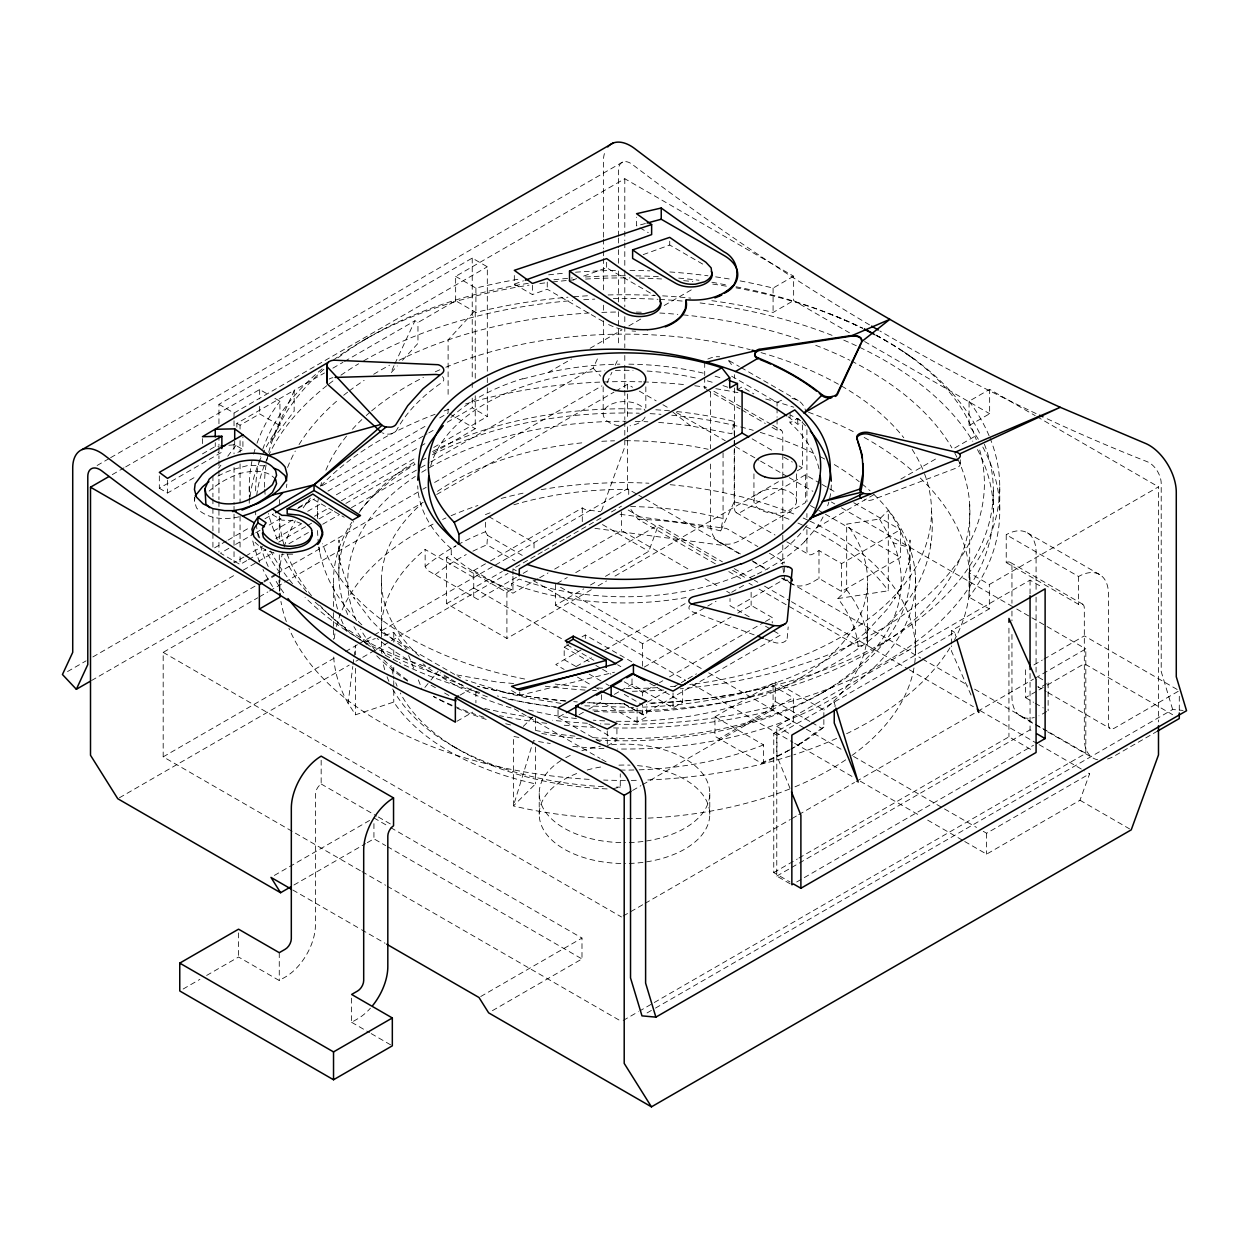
<?xml version="1.0" encoding="UTF-8"?>
<svg xmlns="http://www.w3.org/2000/svg" width="1249" height="1249" viewBox="0 0 1249 1249"><rect width="100%" height="100%" fill="white"/><g stroke="black" fill="none" stroke-linecap="round" stroke-linejoin="round"><path stroke-width="0.75" stroke-dasharray="5 3.75" d="M761.406 763.108L763.545 761.921L763.545 744.857L714.959 716.801L714.959 736.301L762.062 763.498A234.078 135.142 0 0 0 789.243 750.149M759.049 589.06L858.204 646.311L867.524 644.375L867.54 582.721M858.204 646.326A234.078 135.142 0 0 0 837.907 598.583L888.289 590.793L888.289 510.373A285.693 164.946 0 0 1 592.978 737.644M960.278 463.598L960.278 459.741M338.869 577.241L339.01 540.036L339.01 552.37L340.602 564.673L340.306 562.877L348.252 587.124L347.441 585.578L354.56 598.927L353.764 597.412L370.906 620.097L381.632 630.823L380.477 629.793L406.05 649.808M749.822 696.505L750.743 696.286C835.753 675.053 942.277 613.368 931.52 511.387M485.455 522.254L485.455 531.731L487.594 535.399L486.938 544.767L514.978 560.957M787.167 638.426L788.181 626.92M619.348 818.641A291.033 168.022 0 0 1 513.401 805.948L535.478 783.872A247.318 142.776 0 0 1 393.763 702.047L355.512 714.803L348.081 703.203L352.796 666.451M353.03 664.515L353.779 658.707M354.029 656.771L355.512 645.155L355.512 654.835M238.949 516.836C224.617 520.193 207.131 519.225 196.483 507.875L194.454 501.146L194.938 497.711M286.396 487.547L286.864 484.128M930.364 545.423L930.739 543.174M676.786 411.546A285.693 164.946 0 0 1 734.209 421.413L731.867 433.762L690.681 425.878A276.747 159.778 0 0 0 658.66 422.459M723.062 452.747L723.062 518.554L720.704 530.919L734.209 501.833L734.209 448.219M601.534 510.763L624.797 446.799L624.797 437.088M605.468 576.351L648.809 551.324L658.426 524.877L722.422 561.831M964.728 841.514L986.616 854.144L1079.979 800.25L1089.596 773.818L1086.224 771.866M430.874 461.802L593.119 368.127L598.646 356.199M607.014 382.912L611.916 372.327M615.195 365.254L618.474 358.198M294.342 390.391L270.221 442.63L294.155 411.186L294.155 390.297L324.49 372.983M394.044 365.567L390.828 372.983L397.291 365.941M394.84 363.849L414.949 320.759L417.962 322.507L455.651 300.744L475.916 312.453A375.246 216.639 0 0 1 567.92 297.215M823.856 717.613L823.856 710.041L775.254 681.985L775.254 701.485L771.039 708.792L719.174 738.737M218.622 468.219L220.901 465.221M227.74 456.228L236.857 444.254M424.894 687.403L429.703 681.517M430.921 680.049L438.134 671.228M804.528 541.66L816.627 527.702A206.803 119.404 0 0 0 823.06 516.914M402.459 360.305L417.962 343.397L417.962 322.507M523.3 726.403L532.777 716.942M616.054 721.251A243.055 140.325 0 0 0 846.681 524.112L879.561 519.022L888.289 510.373M837.923 598.583L846.681 589.918L846.681 524.112M823.856 719.518L823.856 727.105L813.926 733.553A234.078 135.142 0 0 1 790.82 749.244M821.514 693.226L833.177 686.357M798.486 744.56L806.167 740.048M97.11 465.487L108.928 458.664M110.63 457.68L622.705 162.027M218.95 423.77L218.95 404.317L472.231 258.09L487.313 266.802L487.313 375.684M112.285 474.62L124.01 467.844M125.681 466.876L259.667 389.532L268.113 394.403M455.651 300.744L455.651 276.372L624.797 178.716L793.646 276.201L793.646 300.572L849.414 332.765M218.95 404.317L234.031 413.029L487.313 266.802M363.693 340.259L370.016 336.606M236.857 427.158L236.857 423.364L294.155 390.297M332.858 368.158L342.913 362.351M344.583 361.383L414.949 320.759M236.857 423.364L240.058 425.206L259.667 413.903L279.932 425.597A375.246 216.639 0 0 0 262.993 453.309M202.432 453.902L215.265 446.486L219.153 446.143M159.326 475.916L159.326 488.265L221.869 452.154L217.982 452.497M159.326 488.265L167.522 493.012L195.999 476.572M237.888 452.388L242.915 449.484L242.915 436.697M214.609 547.843L226.366 541.051M228.052 540.083L249.878 527.468M265.007 518.741L273.406 513.901M322.117 485.767L427.954 424.676M439.71 417.884L448.11 413.029L448.11 405.332M298.417 507.453L312.859 499.132L332.687 510.576M228.864 548.311L220.464 553.166L240.058 564.486L246.787 560.598M235.577 544.439L254.062 533.76M255.748 532.792L260.776 529.888M269.175 525.033L280.947 518.241M297.746 508.546L314.545 498.851M327.972 491.091L427.096 433.871M428.766 432.903L435.495 429.016M447.251 422.224L472.231 407.814L487.313 416.51L487.313 387.346M277.294 539.849L274.031 530.763L292.563 520.068M307.722 511.309L321.196 503.534M336.356 494.791L418.899 447.126M420.57 446.158L425.628 443.239M522.707 378.947L547.983 372.608L571.558 358.994M590.09 348.284L622.096 329.814M628.84 325.927L642.314 318.136M664.203 305.505L692.836 288.972M243.945 557.023L234.031 562.737L234.031 551.074M245.616 556.055L262.415 546.344M275.857 538.584L301.056 524.049M314.498 516.29L329.611 507.562M341.367 500.771L416.963 457.118M433.762 447.423L487.313 416.51M248.457 559.63L265.256 549.935M278.699 542.175L305.583 526.656M307.254 525.688L312.297 522.769M319.026 518.897L332.453 511.138M345.895 503.378L414.777 463.613M433.247 452.95L475.244 428.704L475.244 395.714M67.524 671.572L86.103 660.846M92.863 656.943L234.828 574.977M243.29 570.106L256.81 562.3M258.496 561.316L273.703 552.542M288.909 543.752L312.578 530.091M322.71 524.237L339.619 514.479M351.453 507.656L419.055 468.625M420.741 467.657L429.188 462.77M91.552 680.518L255.483 585.875M263.929 580.988L275.764 574.165M277.45 573.182L421.1 490.248M422.802 489.265L426.174 487.313M434.621 482.442L601.94 385.847M264.101 581.925L276.763 574.618M740.111 280.9A375.246 216.639 0 0 1 773.084 288.082L793.646 276.201M360.321 870.662L163.182 756.847L163.182 652.384L257.731 597.803M259.417 596.819L267.864 591.948M269.55 590.98L423.208 502.27M436.713 494.463L614.008 392.108M615.695 391.124L627.513 384.302L632.572 387.221M711.836 300.681A375.246 216.639 0 0 1 773.084 312.453L793.646 300.572M591.339 589.715L506.907 638.458L446.611 603.642L446.611 557.507L451.248 554.821L451.248 548.733L455.885 546.063M737.441 389.594L742.093 386.909A2302.297 1329.248 60 0 0 753.818 393.888M473.746 597.038L473.746 570.574L488.765 561.894M490.435 560.926L582.284 507.906L585.297 509.639L600.769 511.7M163.182 756.847L335.403 657.411M345.536 651.556L357.355 644.734M359.041 643.75L372.545 635.96M374.232 634.976L627.513 488.749L637.146 494.323M446.611 603.642L502.332 571.48M512.933 574.462L512.933 568.826L536.321 555.337M537.991 554.369L543.003 551.48M544.673 550.512L564.704 538.943M566.375 537.976L603.111 516.774M611.464 511.949L621.487 506.157M119.451 797.752L349.205 665.108M355.965 661.205L361.039 658.27M362.725 657.302L374.544 650.479M376.246 649.496L389.75 641.689M391.437 640.721L508.015 573.416M516.446 577.257L477.961 599.473L427.299 570.215L425.144 566.546L425.144 549.482L473.746 577.538M523.128 573.385L529.826 569.528M446.611 557.507A2302.297 1329.248 60 0 0 506.907 592.323L511.559 589.637L511.559 583.548L519.272 579.099A196.155 113.253 0 0 0 807.744 523.94M818.985 468.765A196.155 113.253 0 0 0 790.039 422.771L797.752 418.321A206.803 119.404 0 0 1 806.589 426.924M788.072 416.744A206.038 107.976 4.2 0 1 797.752 424.41L802.389 421.725M473.746 570.574L512.933 593.197L537.991 578.74M539.662 577.772L548.014 572.963M554.681 569.091L621.487 530.528L689.948 570.059M557.148 583.345L567.265 577.506M575.711 572.635L658.426 524.877M555.446 584.329L555.446 605.219L583.798 588.857M590.465 585L597.131 581.16M598.084 585.828L606.53 580.941M614.976 576.07L780.453 480.537M797.33 470.795L802.389 467.86L802.389 423.645M820.406 483.488L805.418 474.823L740.579 512.262A8.524 4.918 -60 0 1 734.553 508.78L734.553 448.36M460.1 695.084L471.17 688.683M978.357 439.289A375.246 216.639 0 0 0 969.068 425.597L969.068 401.226L989.645 389.36L1035.234 415.667M575.867 666.435L564.189 659.706L564.189 647.169L569.06 644.359M582.05 636.849L585.297 634.976L632.478 662.22M456.931 721.282L472.747 712.149M969.068 425.597L989.645 413.731L989.645 389.36M581.082 649.948L555.758 664.577L564.111 669.402M576.367 666.42L591.526 657.661M605 649.886L687.543 602.237M816.627 527.702L873.91 494.635M900.857 479.085L937.905 457.68M954.751 447.969L974.969 436.291C962.479 399.508 933.128 371.874 901.809 350.438M533.151 580.504L642.595 643.688L706.044 607.045M707.715 606.077L716.067 601.269M731.68 592.26L746.48 583.705M781.015 563.767L784.31 561.863L784.31 579.271L734.256 608.169M781.531 578.178L791.632 584.001A42.638 24.621 -60 0 0 812.943 581.893L818.985 578.412L841.592 591.464L900.388 557.522L900.388 529.67L841.592 563.611L818.985 550.559L812.943 554.041A8.524 4.918 -60 0 1 806.916 550.559L806.916 525.22M274.343 875.44L370.563 819.89M644.265 667.091L731.102 616.959M737.784 613.103L751.133 605.39L772.241 617.568L772.241 622.939M558.038 709.822L558.038 717.426L564.751 713.554M579.083 714.756L587.108 710.119M588.701 709.198L601.534 701.797L637.099 722.328L646.717 716.77L646.717 704.389M614.367 694.382L619.176 691.603M620.784 690.681L632.01 684.202L673.039 707.886L682.657 702.328L682.657 689.261M293.921 885.026L365.598 843.637M367.268 842.685L373.935 838.828L385.676 845.62M624.25 681.829L642.595 692.43L657.739 683.671M659.425 682.703L662.797 680.767M669.526 676.88L763.826 622.439M765.512 621.456L772.241 617.568M647.638 702.047L666.17 691.353M674.585 686.497L679.628 683.578M681.314 682.61L686.372 679.69M688.058 678.707L696.474 673.851M624.219 704.108L642.595 714.709L780.687 634.976L772.241 630.105M183.119 989.036L199.918 979.341M206.631 975.453L238.559 957.031L279.261 980.527L285.287 977.046A42.638 24.621 -60 0 0 315.435 924.822L315.451 794.27A8.524 4.918 -60 0 1 321.165 783.997L321.165 756.145M607.279 745.856L616.912 740.298L616.912 725.357M714.959 716.801L775.254 681.985M632.572 790.476L640.94 785.637M642.626 784.669L793.349 697.645L793.349 722.016L773.756 733.335L773.756 872.598L790.008 881.981M989.942 437.837A375.246 216.639 0 0 1 969.068 572.791L989.333 584.501L1158.494 486.845L1158.494 721.906M790.164 883.824L776.769 876.08L776.769 726.372L1030.05 580.145L1041.775 586.921M951.644 643.922L951.644 630.636L989.333 608.872L989.333 584.501M790.008 788.306L776.956 756.067L776.956 735.177L954.658 632.369L955.782 636.069M351.625 998.17L351.625 1022.306L357.651 1018.825A42.638 24.621 -60 0 0 370.407 1008.208M1033.922 664.952L1042.322 660.096M1043.992 659.129L1084.319 635.85L1179.29 690.697L1114.467 728.12A8.524 4.918 -60 0 1 1108.441 724.639L1108.441 594.071A42.638 24.621 -60 0 0 1078.59 576.492L1006.226 534.713L1006.226 562.565A8.524 4.918 -60 0 1 1011.955 566.219L1011.955 603.251M480.709 996.53L581.987 938.061L581.987 958.951L490.295 1011.877M623.173 916.017L643.438 904.323M645.124 903.339L790.336 819.5M792.022 818.532L797.096 815.613M798.782 814.629L854.503 782.467M856.189 781.484L976.078 712.273M977.764 711.306L1033.485 679.128M1035.171 678.16L1085.818 648.902L1085.818 753.366L640.066 1010.722M1046.631 683.734L1042.103 686.341A8.524 4.918 -60 0 1 1037.841 686.763L1046.256 691.618M1025.523 669.807L1025.523 697.66L1037.279 690.869M1038.965 689.901L1045.678 686.013M1047.365 685.045L1084.319 663.703L1172.624 714.693M1046.631 711.587L1042.103 714.194A42.638 24.621 -60 0 1 1038.949 715.818M773.756 872.598L797.268 859.031M798.954 858.047L1008.942 736.816L1033.064 750.743M776.769 876.08L790.039 868.43M791.71 867.446L1030.05 729.853L1033.391 731.789M796.706 881.981L1033.516 745.263M623.173 1020.464L638.364 1011.69M647.06 1012.939L653.82 1009.036M655.506 1008.068L1172.655 709.494L1183.084 710.431M1157.682 731.024L1114.467 755.973A42.638 24.621 -60 0 1 1106.661 759.283M983.26 831.319L986.616 833.255L1089.596 773.818M514.323 275.514L514.323 284.132L523.472 280.838M514.323 284.132L532.417 294.577L547.249 289.222L604.719 322.398M573.057 279.917L576.585 278.636M583.658 276.091L606.639 267.801L654.648 295.529M643.219 254.609L669.729 245.038L705.904 265.928M364.443 642.189L375.356 638.551M384.567 635.476L393.763 632.416A247.318 142.776 0 0 0 407.908 649.948M645.374 223.524L636.568 225.897L636.568 217.185M594.227 711.337C639.644 714.022 685.42 710.697 729.931 701.267L730.696 701.079M511.544 690.572L519.74 695.318L614.461 672.212M729.931 701.267L750.743 696.286M612.822 788.681L620.269 787.12L620.269 773.849M292.734 554.181L281.649 554.259M228.879 445.269L234.703 444.753L242.915 449.484M642.548 707.153C675.537 706.107 708.402 701.485 740.454 693.617L739.751 693.788C786.386 681.751 832.365 662.345 868.523 629.808L867.368 630.823L887.399 608.95L895.236 597.412L894.44 598.927L901.559 585.578L900.748 587.139L908.694 562.893L908.398 564.673L909.99 552.37L909.99 540.036L910.178 571.699M633.524 707.465L583.096 705.747M513.651 683.484L498.164 682.219L456.275 674.866M264.772 465.815L248.098 465.44L232.767 469.562A94.612 54.628 0 0 0 214.969 477.805M560.988 703.39L528.733 698.175L508.546 693.601L465.83 680.049M620.097 514.276L726.434 528.452L757.846 546.594M594.961 528.343L726.434 545.86M558.631 708.027L524.861 702.469L497.383 695.943M711.883 282.227L728.573 285.365M736.004 286.77C779.735 295.154 822.607 308.846 862.716 328.253A368.845 212.955 0 0 0 736.004 287.848M518.866 737.488L513.401 736.317L513.401 805.948L533.464 740.61A291.033 168.022 0 0 0 550.263 743.483M420.913 665.061L430.218 667.637M879.561 519.022L893.207 542.8L906.321 546.625M754.146 634.882L692.758 611.916A8.524 4.918 0 0 1 689.979 605.359M764.981 638.942L774.005 642.314A8.524 4.918 0 0 0 787.167 638.426M462.817 685.248C432.232 673.867 402.475 659.144 377.089 638.395M876.111 335.278L885.322 340.259M1036.92 416.651L1158.494 486.845M864.62 341.539L989.645 413.731M639.91 227.818L648.293 232.657M729.197 360.696L739.299 366.535M740.969 367.503L798.189 400.539M1027.349 532.839L1099.713 574.618M731.633 376.183L777.065 402.412A42.638 24.621 -60 0 1 784.809 399.196M713.819 391.218L771.039 424.254M772.725 425.222L781.14 430.078M1010.285 562.378L1082.649 604.157M706.388 389.469L740.048 408.891M741.734 409.875L765.294 423.473M772.023 427.361L777.065 430.265A8.524 4.918 -60 0 1 782.795 433.918L782.795 478.742M1006.226 562.565L1078.59 604.36A8.524 4.918 -60 0 1 1084.319 607.998L1084.319 738.565A42.638 24.621 -60 0 0 1097.73 759.782M752.148 438.852L773.912 451.42M783.966 457.228L792.35 462.068M799.048 465.924L802.389 467.86M822.076 484.456L837.064 493.105M853.738 502.723L900.388 529.67M455.651 276.372L475.916 288.082A375.246 216.639 0 0 1 520.13 278.917M639.316 391.109L656.162 400.851M662.907 404.738L669.636 408.626M676.38 412.513L725.247 440.725M735.349 446.564L758.939 460.178M760.625 461.162L787.588 476.728M789.274 477.696L812.865 491.31M831.397 502.02L834.769 503.956M841.498 507.859L1015.062 608.044M1016.733 609.028L1030.222 616.803M1031.908 617.787L1085.818 648.902M810.414 505.564L817.08 509.42M818.735 510.373L823.747 513.261M825.402 514.229L900.388 557.522M969.068 572.791L969.068 597.163L989.333 608.872M1038.45 677.255L1043.29 680.065M951.644 630.636L954.658 632.369M736.317 512.683L775.02 535.025M786.808 541.832L808.681 554.462M1047.942 692.586L1110.205 728.542M1025.523 697.66L1033.594 702.313M1035.218 703.249L1043.29 707.918M769.431 553.276L784.31 561.863M638.832 495.291L643.891 498.21M645.577 499.178L740.407 553.932M752.195 560.739L767.37 569.497M782.53 578.256L920.7 658.02M922.386 659.004L967.881 685.264M974.61 689.151L1033.594 723.202M1035.28 724.17L1085.818 753.366M719.268 542.222L739.455 553.885M752.928 561.66L766.386 569.435M1020.776 716.302L1046.022 730.884M1047.708 731.852L1093.14 758.081M734.209 568.638L752.741 579.333M754.427 580.301L757.8 582.253M764.529 586.14L789.79 600.722M791.476 601.69L907.695 668.793M909.381 669.761L973.377 706.715M980.122 710.603L1037.388 743.67M1039.074 744.638L1084.538 770.898M628.216 510.045L717.457 561.566M732.617 570.325L746.09 578.1M715.349 563.83L638.036 519.194L630.792 509.327M728.792 571.605L742.234 579.364M748.963 583.236L752.32 585.188M449.624 413.903L475.244 428.704M704.982 578.74L720.017 587.42M726.699 591.277L730.025 593.197M602.502 524.596L648.809 551.324M1079.979 800.25L1129.58 828.899M749.181 616.787L730.025 605.734L730.025 598.568M765.496 626.202L770.555 629.137M488.796 516.602L534.041 542.722L534.041 550.512M274.858 398.306L279.932 401.226L279.932 425.597M649.948 703.156A375.246 216.639 0 0 0 773.084 685.951L793.349 697.645M487.594 535.399L522.425 555.508M775.254 701.485L810.101 721.594M811.756 722.547L821.701 728.292M560.504 587.249L701.985 668.933M708.714 672.821L804.731 728.245M806.401 729.213L843.465 750.602M853.567 756.441L942.839 807.978M944.525 808.946L976.515 827.431M613.587 727.933A375.246 216.639 0 0 0 773.084 710.322L793.349 722.016M512.933 568.826L516.305 570.777M776.769 726.372L790.164 734.115M555.446 605.219L685.139 680.096M691.884 683.984L792.928 742.328M794.614 743.296L853.567 777.331M860.311 781.218L919.248 815.254M927.679 820.125L963.041 840.53M773.756 733.335L776.956 735.177M617.552 664.749L620.847 666.638M649.839 683.375L682.657 702.328M473.746 587.982L564.314 640.269M566.859 644.734L594.774 660.846M334.342 511.528L344.256 517.258M564.189 647.169L589.216 661.611M595.882 665.467L600.894 668.356M602.564 669.323L610.902 674.132M589.216 674.148L604.235 682.813M605.89 683.781L609.231 685.701M624.25 694.366L642.595 704.967L642.595 714.709M624.094 703.702L646.717 716.77M577.46 677.114L592.494 685.779M594.165 686.747L599.177 689.635M272.329 514.619L281.899 520.146L292.188 520.536A34.613 19.984 0 0 1 304.537 525.423M588.997 724.186L616.912 740.298M558.038 717.426L600.722 742.062M381.445 580.442L381.476 632.197L460.522 677.832M514.323 708.901L600.098 758.408M601.768 759.392L606.827 762.296M431.124 685.233L437.853 689.12M444.582 692.992L449.609 695.912M452.638 746.043L458.961 749.697M163.182 652.384L621.487 916.985M321.165 783.997L376.714 816.065M378.385 817.033L393.544 825.776M373.935 817.939L389.032 826.666M390.718 827.634L581.987 938.061M387.362 846.588L581.987 958.951M362.007 871.63L385.598 885.244M387.268 886.228L621.487 1021.448M292.781 889.991L359.884 928.725M361.57 929.709L385.051 943.26M351.625 1022.306L369.532 1032.658M371.172 1033.594L392.327 1045.819M911.052 356.917L917.125 361.211M690.681 425.878L671.4 410.999A285.693 164.946 0 0 0 653.368 409.61M315.17 602.143L337.948 622.392A314.764 204.399 -7.2 0 0 421.085 664.874M275.686 479.522C266.958 468.703 251.549 470.701 239.605 473.512A104.916 60.576 0 0 0 209.129 491.091M361.851 624.859C340.29 604.079 323.163 577.007 318.87 546.953M593.119 368.127L600.707 376.199M306.676 591.839L296.95 580.051L283.18 556.195M381.476 641.674L381.476 649.261L386.659 656.303M971.035 695.037L951.644 651.525L951.644 645.827M408.642 655.538L414.871 671.197M418.337 679.893L421.787 688.605M835.362 706.294L834.051 702L834.238 706.325M1172.655 709.494L1161.211 671.54L1161.211 483.535A17.049 9.851 60 0 0 1147.238 461.708A2302.656 1329.436 60 0 1 1044.695 417.634M318.917 547.218L319.775 552.604M317.48 530.528L318.152 541.379M915.439 577.007L915.486 653.633M333.514 583.986L333.53 610.73M333.53 612.635L333.545 627.919M333.545 629.824L333.545 639.379M1179.29 696.255L1179.29 711.118M1078.59 576.492L1078.59 604.36M1048.13 682.86L1048.13 710.712M1036.077 589.325L1036.077 552.292A42.638 24.621 -60 0 0 1006.226 534.713M1036.077 597.116L1036.077 673.117M1030.05 580.145L1030.05 595.695M1030.05 673.476L1030.05 729.853M1011.955 611.042L1011.955 620.784M1011.955 634.43L1011.955 696.786A42.638 24.621 -60 0 0 1034.297 717.504M1008.942 628.153L1008.942 736.816M999.746 487.016L999.746 511.387M993.345 490.841L993.345 511.387M986.616 833.255L986.616 854.144M969.692 504.58L969.692 587.826M841.592 563.611L841.592 591.464M818.985 550.559L818.985 578.412M806.916 429.734L806.916 501.833M806.916 513.526L806.916 517.429M805.418 474.823L805.418 502.691L740.579 540.114A42.638 24.621 -60 0 1 710.431 522.707L710.431 460.35M797.752 418.321L797.752 424.41M796.581 473.855L796.581 500.943A21.327 12.303 0 0 1 764.607 511.606A21.327 12.303 0 0 1 764.607 490.279A21.327 12.303 0 0 1 796.581 500.943M790.039 412.685L790.039 422.771M782.795 480.693L782.795 533.307M782.795 535.259L782.795 543.05M782.795 545.001L782.795 564.486M777.065 402.412L777.065 406.128M777.065 407.986L777.065 417.275M777.065 419.133L777.065 430.265M773.084 288.082L773.084 312.453M773.084 685.951L773.084 710.322M753.943 473.855L753.943 500.943M751.133 592.26L751.133 605.39M734.553 387.955L734.553 438.618M734.553 440.569L734.553 446.424M734.209 421.397L734.209 438.633M734.209 440.554L734.209 446.299M710.431 392.139L710.431 448.656M709.775 793.396L709.775 814.286M704.701 362.491L704.701 375.496M704.701 377.354L704.701 388.486A8.524 4.918 -60 0 1 706.2 387.939M673.039 692.945L673.039 707.886M669.729 241.198L669.729 245.038M645.827 386.815L645.827 408.095M642.595 643.688L642.595 668.059M642.595 692.43L642.595 696.005M637.099 708.183L637.099 722.328M632.01 678.894L632.01 684.202M628.731 489.452L628.731 495.135M627.513 384.302L627.513 392.045M627.513 393.981L627.513 419.118M627.513 426.861L627.513 438.461M627.513 440.397L627.513 488.749M624.797 178.716L624.797 240.885M624.797 242.821L624.797 268.082M624.797 270.018L624.797 306.926M624.797 316.637L624.797 324.412M624.797 326.364L624.797 347.722M624.797 355.497L624.797 363.272M624.797 365.208L624.797 388.517M624.797 390.469L624.797 419.602M624.797 421.553L624.797 435.152M621.487 511.793L621.487 530.528M618.474 236.092L618.474 170.192A17.049 9.851 60 0 1 632.431 164.493A2302.656 1329.436 60 0 0 869.96 325.13M618.474 238.028L618.474 247.708M618.474 249.659L618.474 263.227M618.474 270.971L618.474 301.993M618.474 311.672L618.474 327.176M618.474 329.127L618.474 346.566M607.279 730.915L607.279 743.982M606.639 262.29L606.639 267.801M603.392 237.216L603.392 161.48A38.376 22.154 60 0 1 604.516 153.221M603.392 239.152L603.392 248.863M603.392 250.815L603.392 256.638M603.392 258.574L603.392 291.595M603.392 305.193L603.392 312.953M603.392 320.728L603.392 345.973M603.173 386.815L603.173 413.903M601.534 694.725L601.534 701.797M585.297 634.976L585.297 638.567M582.284 507.906L582.284 523.378M547.249 282.087L547.249 289.222M539.225 793.396L539.225 814.286M535.478 718.097L535.478 729.713M535.478 747.121L535.478 783.872M532.417 285.334L532.417 294.577M519.74 691.946L519.74 695.318M512.933 576.335L512.933 593.197M506.907 592.323L506.907 638.458M487.313 377.62L487.313 385.41M475.916 288.082L475.916 312.453M475.916 691.571L475.916 702.828M475.244 378.244L475.244 310.314L448.11 339.915L448.11 397.635M472.231 258.09L472.231 380.586M472.231 382.537L472.231 390.312M472.231 398.088L472.231 407.814M393.763 632.416L393.763 642.08M393.763 649.823L393.763 659.488M393.763 667.231L393.763 678.832M393.763 680.767L393.763 688.511M393.763 690.447L393.763 702.047M381.476 632.197L381.476 639.785M373.935 823.637L373.935 838.828M355.512 668.371L355.512 714.803M317.48 511.387L317.48 519.038M279.932 576.538L279.932 591.542M279.308 516.18L279.308 541.395M279.308 554.868L279.308 578.146M279.308 580.082L279.308 587.826M279.261 952.675L279.261 980.527M259.667 389.532L259.667 398.899M259.667 406.393L259.667 413.903M249.254 487.016L249.254 496.384M249.254 498.257L249.254 503.878M240.058 425.206L240.058 429.078M240.058 440.694L240.058 452.294M240.058 463.894L240.058 502.582M240.058 516.118L240.058 547.078M240.058 556.742L240.058 564.486M238.559 932.894L238.559 957.031M234.703 441.209L234.703 444.753M234.031 413.029L234.031 418.868M234.031 420.804L234.031 426.643M234.031 444.129L234.031 453.855M234.031 467.469L234.031 504.409M234.031 506.36L234.031 512.184M234.031 514.135L234.031 549.123M218.95 435.433L218.95 445.159M218.95 447.095L218.95 458.758M218.95 460.709L218.95 468.484M218.95 470.436L218.95 499.6M218.95 501.536L218.95 534.588M218.95 542.363L218.95 552.089M215.265 442.661L215.265 446.486M212.923 475.697L212.923 496.868M212.923 498.788L212.923 506.485M212.923 508.405L212.923 531.496M212.923 533.417L212.923 548.811M202.432 438.602L202.432 444.332M194.454 497.258L194.454 501.146M167.522 480.209L167.522 493.012M645.093 417.088A21.327 12.303 0 0 1 630.011 425.784M618.989 425.784A21.327 12.303 0 0 1 609.418 405.191A21.327 12.303 0 0 1 645.093 410.718M430.686 466.08A196.155 113.253 0 0 1 604.813 370.844M615.382 370.407A196.155 113.253 0 0 1 633.056 370.391M647.138 371.031A196.155 113.253 0 0 1 696.536 378.197M707.356 380.883A196.155 113.253 0 0 1 714.412 382.881M723.015 385.598A196.155 113.253 0 0 1 728.073 387.346M800.718 420.788A2302.297 1329.248 60 0 1 790.664 415.152M511.559 589.637A206.038 129.006 -4.6 0 1 451.248 554.821M831.288 484.987A206.803 119.404 0 0 1 829.289 500.178M828.805 502.051A206.803 119.404 0 0 1 827.681 505.798M686.091 597.522A206.803 119.404 0 0 1 511.559 583.548M451.248 548.748A206.803 119.404 0 0 1 417.728 485.877M547.983 372.608A206.803 119.404 0 0 1 619.879 364.162M628.856 364.162A206.803 119.404 0 0 1 706.091 373.81M715.084 376.199A206.803 119.404 0 0 1 720.376 377.744M450.905 417.541A206.054 129.115 4.7 0 1 522.55 378.759M804.637 541.691A206.054 108.148 -4.1 0 1 756.535 574.446M754.864 575.243A206.054 108.148 -4.1 0 1 749.79 577.6M979.7 450.077A359.884 207.787 0 0 1 680.33 688.792M663.609 690.072A359.884 207.787 0 0 1 629.98 691.29M596.304 690.666A359.884 207.787 0 0 1 592.572 690.494M585.11 690.057A359.884 207.787 0 0 1 544.502 686.107M274.031 530.763A359.884 207.787 0 0 1 268.379 513.511M265.085 494.276A359.884 207.787 0 0 1 264.741 489.015M264.663 487.251A359.884 207.787 0 0 1 266.427 462.692M266.74 460.943A359.884 207.787 0 0 1 268.27 453.98M268.722 452.232A359.884 207.787 0 0 1 323.944 369.236M338.026 357.76A359.884 207.787 0 0 1 528.436 283.289M553.932 279.776A359.884 207.787 0 0 1 572.385 277.934M585.391 276.981A359.884 207.787 0 0 1 626.514 275.748M635.866 275.857A359.884 207.787 0 0 1 658.301 276.669M678.738 278.121A359.884 207.787 0 0 1 699.003 280.244M974.969 436.291A359.884 207.787 0 0 1 976.296 439.726M1036.108 413.591A2302.656 1329.436 60 0 1 879.889 330.969M827.822 313.202A314.748 155.298 6.4 0 1 860.92 327.613M876.142 335.435A314.748 155.298 6.4 0 1 910.74 357.011M637.49 765.621A85.275 49.242 0 0 1 709.651 811.6A85.275 49.242 0 0 1 646.576 861.841M642.985 862.356A85.275 49.242 0 0 1 624.5 863.527M620.8 863.481A85.275 49.242 0 0 1 541.941 826.619A85.275 49.242 0 0 1 579.958 772.304M587.217 770.009A85.275 49.242 0 0 1 602.424 766.73M618.942 765.153A85.275 49.242 0 0 1 630.058 765.153M792.022 398.556A42.638 24.621 -60 0 1 805.902 411.624M728.401 360.68A42.638 24.621 -60 0 1 732.289 366.285M734.396 374.7A42.638 24.621 -60 0 1 734.553 378.213M707.824 359.056A42.638 24.621 -60 0 1 719.658 356.777M620.862 703.64A375.246 216.639 0 0 1 586.374 702.531M577.335 701.938A375.246 216.639 0 0 1 573.728 701.657M565.984 701.001A375.246 216.639 0 0 1 477.711 686.388M279.932 572.791A375.246 216.639 0 0 1 265.366 549.794M259.792 537.976A375.246 216.639 0 0 1 257.013 530.809M249.925 499.865A375.246 216.639 0 0 1 251.908 461.349M253.625 454.058A375.246 216.639 0 0 1 255.202 448.625M257.013 443.208A375.246 216.639 0 0 1 279.932 401.226M548.639 274.842A375.246 216.639 0 0 1 565.984 273.016M575.539 272.22A375.246 216.639 0 0 1 619.051 270.393M629.949 270.393A375.246 216.639 0 0 1 649.948 270.861M669.854 271.954A375.246 216.639 0 0 1 708.011 275.795M715.63 276.856A375.246 216.639 0 0 1 732.632 279.557M969.068 401.226A375.246 216.639 0 0 1 989.208 436.042M982.807 447.033A375.246 216.639 0 0 1 969.068 597.163M595.43 727.371A375.246 216.639 0 0 1 562.112 725.013M546.734 723.327A375.246 216.639 0 0 1 499.616 715.677M272.579 586.546A375.246 216.639 0 0 1 262.993 569.466M259.792 562.347A375.246 216.639 0 0 1 252.72 540.692M250.128 496.696A375.246 216.639 0 0 1 258.356 463.988M259.058 462.208A375.246 216.639 0 0 1 261.338 456.853M573.728 296.731A375.246 216.639 0 0 1 589.996 295.654M608.138 294.951A375.246 216.639 0 0 1 655.382 295.482M662.626 295.857A375.246 216.639 0 0 1 690.744 298.136M977.467 449.562A368.845 212.955 0 0 1 618.926 724.311M609.653 724.155A368.845 212.955 0 0 1 600.379 723.874M587.42 723.249A368.845 212.955 0 0 1 552.542 720.236M532.62 717.629A368.845 212.955 0 0 1 483.347 708.121M283.726 592.869A368.845 212.955 0 0 1 275.233 579.833M268.223 566.5A368.845 212.955 0 0 1 260.573 546.078M258.434 537.445A368.845 212.955 0 0 1 256.435 525.314M255.702 514.869A368.845 212.955 0 0 1 255.655 511.387M256.654 495.712A368.845 212.955 0 0 1 267.458 457.946M268.223 456.26A368.845 212.955 0 0 1 327.519 385.082M328.955 383.974A368.845 212.955 0 0 1 334.841 379.54M340.915 375.215A368.845 212.955 0 0 1 358.619 363.787M363.693 360.805A368.845 212.955 0 0 1 572.682 300.541M583.72 299.729A368.845 212.955 0 0 1 594.821 299.12M613.353 298.527A368.845 212.955 0 0 1 657.88 299.307M659.722 299.401A368.845 212.955 0 0 1 683.671 301.196M700.096 302.945A368.845 212.955 0 0 1 833.052 335.747M843.778 340.15A368.845 212.955 0 0 1 972.784 441.287M984.384 444.191A368.845 212.955 0 0 1 648.621 703.343M624.5 703.796A368.845 212.955 0 0 1 587.42 702.719M565.329 701.032A368.845 212.955 0 0 1 477.789 686.216M448.859 678.098A368.845 212.955 0 0 1 305.068 597.319M292.516 583.642A368.845 212.955 0 0 1 270.674 550.981M255.655 490.841A368.845 212.955 0 0 1 260.588 456.15M262.743 449.297A368.845 212.955 0 0 1 323.288 367.94M333.342 360.102A368.845 212.955 0 0 1 529.03 285.147M539.833 283.57A368.845 212.955 0 0 1 547.093 282.633M552.542 281.977A368.845 212.955 0 0 1 567.171 280.479M568.998 280.307A368.845 212.955 0 0 1 576.351 279.714M585.578 279.073A368.845 212.955 0 0 1 630.074 277.918M639.347 278.059A368.845 212.955 0 0 1 661.58 278.964M683.671 280.65A368.845 212.955 0 0 1 692.82 281.571M712.773 284.085A368.845 212.955 0 0 1 727.121 286.302M875.846 334.982A368.845 212.955 0 0 1 980.777 435.729M790.289 583.127A42.638 24.621 -60 0 1 786.839 579.552M783.826 572.901A42.638 24.621 -60 0 1 782.967 568.014M611.51 744.732A85.275 49.242 0 0 1 707.949 783.264A85.275 49.242 0 0 1 646.576 840.952M642.985 841.467A85.275 49.242 0 0 1 624.5 842.638M620.8 842.591A85.275 49.242 0 0 1 545.017 811.257A85.275 49.242 0 0 1 564.189 758.58M565.781 757.69A85.275 49.242 0 0 1 572.588 754.334M581.862 750.758A85.275 49.242 0 0 1 600.488 746.153M329.205 379.056A8.524 4.918 0 0 1 332.905 377.666M442.38 376.652A8.524 4.918 0 0 1 441.818 382.569A238.778 137.858 0 0 0 396.323 430.702L394.091 432.794A8.524 4.918 0 0 1 382.397 432.872M959.856 462.333A8.524 4.918 0 0 1 956.437 468L872.926 499.631A8.524 4.918 0 0 1 864.527 499.959M274.046 553.151A46.853 27.056 0 0 1 255.077 542.316M635.632 331.204A46.9 27.088 0 0 1 631.994 330.954M621.487 329.205A46.9 27.088 0 0 1 606.405 323.382M607.123 788.915A234.078 135.142 0 0 1 400.32 693.008M397.12 686.232A234.078 135.142 0 0 1 395.746 682.813M393.013 674.163A234.078 135.142 0 0 1 391.249 665.452M435.105 574.727A234.078 135.142 0 0 1 466.236 554.556M472.918 551.152A234.078 135.142 0 0 1 486.954 544.783M638.052 519.209A234.078 135.142 0 0 1 720.72 530.934M823.856 727.105A243.04 140.325 0 0 1 791.242 748.916M789.493 749.853A243.04 140.325 0 0 1 763.545 761.921M620.269 787.12A243.04 140.325 0 0 1 616.506 787.073M603.329 786.605A243.04 140.325 0 0 1 390.484 684.717M388.954 681.408A243.04 140.325 0 0 1 386.316 674.741M384.708 669.698A243.04 140.325 0 0 1 382.74 661.221M381.663 652.681A243.04 140.325 0 0 1 381.491 649.261M425.16 566.546A243.04 140.325 0 0 1 456.057 545.672M457.774 544.72A243.04 140.325 0 0 1 485.471 531.731M630.62 506.548A243.04 140.325 0 0 1 723.062 518.554M846.681 589.918A243.04 140.325 0 0 1 867.509 644.39M604.688 720.876A243.055 140.325 0 0 1 593.353 720.189M576.507 718.581A243.055 140.325 0 0 1 525.954 709.291M487.391 696.88A243.055 140.325 0 0 1 440.554 672.743M419.133 656.053A243.055 140.325 0 0 1 421.584 503.784M437.525 491.357A243.055 140.325 0 0 1 585.484 442.505M601.799 441.303A243.055 140.325 0 0 1 614.555 440.803M625.499 440.694A243.055 140.325 0 0 1 708.152 449.265M867.524 627.326A243.087 140.341 0 0 1 823.856 710.041M381.413 632.181A243.087 140.341 0 0 1 425.082 549.466M485.408 514.635A243.087 140.341 0 0 1 492.434 511.918M513.839 504.783A243.087 140.341 0 0 1 628.684 489.436M763.545 744.857A243.055 140.325 0 0 1 635.882 769.93M633.93 769.977A243.055 140.325 0 0 1 620.269 770.071M574.977 736.161A285.693 164.946 0 0 1 532.73 729.916M510.529 724.966A285.693 164.946 0 0 1 505.096 723.561M483.894 717.301A285.693 164.946 0 0 1 455.573 706.731M452.076 705.232A285.693 164.946 0 0 1 433.559 696.411M407.642 681.095A285.693 164.946 0 0 1 376.277 655.382M366.207 644.203A285.693 164.946 0 0 1 353.935 626.686M347.722 614.602A285.693 164.946 0 0 1 353.514 521.442M359.15 512.574A285.693 164.946 0 0 1 416.994 460.335M432.576 451.513A285.693 164.946 0 0 1 642.501 409.094M734.209 501.833A285.678 164.93 0 0 1 790.914 520.052M797.939 523.05A285.678 164.93 0 0 1 888.289 590.793M893.222 542.8A276.747 159.778 0 0 1 595.867 739.939M581.347 738.83A276.747 159.778 0 0 1 541.036 733.35M486.204 719.408A276.747 159.778 0 0 1 453.684 706.715M451.935 705.919A276.747 159.778 0 0 1 433.575 696.677M407.533 680.19A276.747 159.778 0 0 1 383.662 659.722M375.918 651.229A276.747 159.778 0 0 1 360.649 629.199M356.387 620.597A276.747 159.778 0 0 1 415.293 476.415M421.74 472.278A276.747 159.778 0 0 1 626.186 421.241M635.226 421.35A276.747 159.778 0 0 1 647.872 421.803M511.028 707.886A247.318 142.776 0 0 1 423.005 663.812M809.945 521.161A291.033 168.022 0 0 1 914.549 664.39M913.971 667.95A291.033 168.022 0 0 1 848.789 757.721M845.667 759.86A291.033 168.022 0 0 1 791.366 788.306M789.571 789.025A291.033 168.022 0 0 1 644.718 818.267M641.112 818.392A291.033 168.022 0 0 1 622.97 818.673M348.081 703.203A291.033 168.022 0 0 1 333.561 654.663M334.201 638.77A291.033 168.022 0 0 1 335.684 629.996M336.496 626.483A291.033 168.022 0 0 1 434.402 523.425M442.63 519.475A291.033 168.022 0 0 1 445.987 517.945M451.108 515.712A291.033 168.022 0 0 1 477.899 505.502M501.177 498.46A291.033 168.022 0 0 1 524.533 492.855M541.145 489.67A291.033 168.022 0 0 1 648.934 483.222M670.182 484.706A291.033 168.022 0 0 1 796.206 514.994M803.154 518.023A291.033 168.022 0 0 1 808.275 520.365M920.294 478.055A345.395 199.418 0 0 1 954.595 639.722M949.958 647.794A345.395 199.418 0 0 1 846.603 733.725M836.596 738.393A345.395 199.418 0 0 1 793.786 754.833M790.352 755.942A345.395 199.418 0 0 1 645.358 780.063M636.287 780.313A345.395 199.418 0 0 1 627.217 780.422M625.406 780.422A345.395 199.418 0 0 1 603.642 780.063M589.185 779.376A345.395 199.418 0 0 1 288.925 628.231M286.333 621.58A345.395 199.418 0 0 1 280.916 601.409M279.557 591.23A345.395 199.418 0 0 1 279.105 580.036M279.308 574.212A345.395 199.418 0 0 1 282.321 553.869M284.132 547.14A345.395 199.418 0 0 1 295.295 520.692M303.195 507.859A345.395 199.418 0 0 1 310.377 498.117M320.899 485.923A345.395 199.418 0 0 1 435.074 414.278M444.129 410.952A345.395 199.418 0 0 1 451.498 408.423M465.596 403.958A345.395 199.418 0 0 1 601.831 382.038M603.642 381.975A345.395 199.418 0 0 1 641.736 381.851M643.547 381.913A345.395 199.418 0 0 1 687.059 384.895M694.772 385.769A345.395 199.418 0 0 1 706.278 387.268M715.786 388.689A345.395 199.418 0 0 1 738.315 392.748M765.699 399.024A345.395 199.418 0 0 1 793.786 407.19M808.525 412.264A345.395 199.418 0 0 1 856.299 433.184M864.136 437.415A345.395 199.418 0 0 1 913.316 471.654M873.925 494.448A291.033 168.022 0 0 1 876.08 665.467A291.033 168.022 0 0 1 617.552 748.994M603.938 748.619A291.033 168.022 0 0 1 569.232 745.981M347.019 631.666A291.033 168.022 0 0 1 338.635 612.525M337.542 608.997A291.033 168.022 0 0 1 351.75 522.41M360.102 510.81A291.033 168.022 0 0 1 415.105 464.331M422.802 459.897A291.033 168.022 0 0 1 425.971 458.164M432.419 454.792A291.033 168.022 0 0 1 639.301 413.216M650.151 413.653A291.033 168.022 0 0 1 660.971 414.325M671.743 415.23A291.033 168.022 0 0 1 753.256 430.327M760.298 432.404A291.033 168.022 0 0 1 817.018 455.011M820.25 456.681A291.033 168.022 0 0 1 825.043 459.257M834.301 464.566A291.033 168.022 0 0 1 859.187 481.661M862.013 483.925A291.033 168.022 0 0 1 870.1 490.873M957.874 459.226A345.395 199.418 0 0 1 590.98 709.854M556.148 706.856A345.395 199.418 0 0 1 505.142 698.503M479.71 692.43A345.395 199.418 0 0 1 476.166 691.462M474.386 690.978A345.395 199.418 0 0 1 399.118 662.485M397.51 661.689A345.395 199.418 0 0 1 381.788 653.258M370.469 646.498A345.395 199.418 0 0 1 319.666 605.141M311.469 595.664A345.395 199.418 0 0 1 286.942 553.619M284.132 545.267A345.395 199.418 0 0 1 279.308 518.194M279.308 504.58A345.395 199.418 0 0 1 279.729 499.475M287.582 467.485A345.395 199.418 0 0 1 295.295 451.061M299.042 444.597A345.395 199.418 0 0 1 338.307 399.742M343.694 395.277A345.395 199.418 0 0 1 347.878 391.983M349.283 390.89A345.395 199.418 0 0 1 364.177 380.336M373.685 374.278A345.395 199.418 0 0 1 389.532 365.223M399.118 360.274A345.395 199.418 0 0 1 589.185 313.015M601.831 312.406A345.395 199.418 0 0 1 616.335 312.031M636.287 312.094A345.395 199.418 0 0 1 643.547 312.281M659.815 313.015A345.395 199.418 0 0 1 677.817 314.358M683.187 314.873A345.395 199.418 0 0 1 801.202 340.04M815.722 345.317A345.395 199.418 0 0 1 849.882 360.274M851.49 361.086A345.395 199.418 0 0 1 951.879 447.829M954.595 452.684A345.395 199.418 0 0 1 957.093 457.587M924.494 473.699A307.02 177.249 0 0 1 689.76 684.593M675.412 686.185A307.02 177.249 0 0 1 668.199 686.841M657.317 687.621A307.02 177.249 0 0 1 626.327 688.636M602.596 688.183A307.02 177.249 0 0 1 597.131 687.934M586.234 687.262A307.02 177.249 0 0 1 553.416 683.827M524.705 679.019A307.02 177.249 0 0 1 322.648 543.752M317.746 518.616A307.02 177.249 0 0 1 318.261 498.741M320.603 486.158A307.02 177.249 0 0 1 321.555 482.582M325.895 470.186A307.02 177.249 0 0 1 347.55 434.886M352.452 429.219A307.02 177.249 0 0 1 361.867 419.57M366.222 415.558A307.02 177.249 0 0 1 370.25 412.029M371.624 410.874A307.02 177.249 0 0 1 423.442 377.417M435.292 371.796A307.02 177.249 0 0 1 440.507 369.485M445.815 367.237A307.02 177.249 0 0 1 750.227 349.673M761.031 352.624A307.02 177.249 0 0 1 838.469 384.27M841.592 386.05A307.02 177.249 0 0 1 903.776 437.743M912.16 449.437A307.02 177.249 0 0 1 923.105 470.186"/><path stroke-width="1.5" d="M381.007 431.935L328.378 385.02A8.54 4.934 0 0 1 327.019 382.6L327.051 365.832M327.019 382.6L327.051 364.567M869.882 493.698A8.571 4.481 -4.3 0 1 863.59 493.386L861.232 492.309A8.571 4.481 -4.3 0 1 859.858 489.062L863.137 472.106L862.169 455.058L856.986 438.227A8.524 4.653 -2.7 0 1 857.907 434.793L858.844 434.043A8.524 4.653 -2.7 0 1 869.101 432.591L955.594 452.013A8.602 4.45 -4.4 0 1 959.56 453.965L960.138 454.901A8.509 4.387 -4.8 0 1 956.437 459.632L810.226 518.194C840.14 488.937 835.487 439.226 804.2 412.904L822.217 394.856L824.527 396.136A8.509 4.809 -1.1 0 0 830.679 396.792L833.676 396.136A8.602 4.84 -1.2 0 0 836.924 394.091L861.701 341.602L861.217 338.307A8.54 4.918 0.2 0 0 857.236 335.934L851.256 335.575L760.984 349.033C755.411 348.565 751.96 356.293 758.408 358.026A237.544 122.277 4.9 0 1 822.217 394.856M221.869 448.625L221.869 436.26L202.432 436.697L328.362 362.257A8.493 5.558 7.6 0 1 335.091 360.227L438.102 364.708A8.634 5.48 5.8 0 1 442.927 367.721A8.54 5.418 5.5 0 1 441.818 373.592L422.958 388.845L407.705 405.722L396.323 423.911A8.509 5.339 4.9 0 1 390.906 427.142L386.16 427.002L314.03 484.846L257.903 517.258L254.218 522.816L251.908 529.279L253.937 536.633C264.445 549.232 281.931 555.071 297.996 551.652A32.131 19.562 2.9 0 0 320.447 538.694L322.757 532.339L320.728 525.126C312.359 515.431 299.979 509.53 287.192 508.905L287.192 513.948L298.839 515.119A46.853 27.056 0 0 1 320.728 527.749L322.757 534.478L321.024 539.022M251.908 534.307L254.218 528.233L257.903 522.956L257.903 517.258L266.099 522.785L262.431 528.327L263.32 532.917C271.08 542.956 284.788 548.576 297.324 545.345A20.999 12.833 3.1 0 0 310.158 537.944L312.234 533.385L311.344 528.873C304.444 520.006 293.14 514.931 281.899 515.369L272.329 508.921M204.977 488.687L209.129 479.241A104.198 66.868 6.3 0 1 239.605 461.646C252.033 458.961 267.786 458.82 275.686 470.654L276.575 475.369L272.438 484.721A104.526 65.932 5.1 0 1 241.963 502.301C229.566 505.096 213.735 505.361 205.882 493.464L204.977 488.687L205.882 504.034L209.801 507.687M655.881 1017.123L645.608 983.104L645.608 798.611A38.376 22.154 60 0 0 614.18 749.525A2281.33 1317.133 60 0 1 104.151 455.073A38.376 22.154 60 0 0 72.723 467.86L72.723 652.353L62.45 674.507L76.345 689.292L87.789 664.577L87.789 476.572A17.049 9.851 60 0 1 101.762 470.873A2302.656 1329.436 60 0 0 616.569 768.104A17.049 9.851 60 0 1 630.526 789.914L630.526 977.92L641.986 1015.874L655.881 1017.123L1186.55 710.743L1176.277 676.724L1176.277 492.231A38.376 22.154 60 0 0 1144.849 443.145L1060.245 407.299A2281.205 1317.055 60 0 1 889.834 319.338A2281.314 1317.117 60 0 1 634.82 148.678A38.376 22.154 60 0 0 607.779 146.929M860.889 343.912L837.501 394.278A8.524 4.918 0 0 1 835.394 396.433M724.561 293.14C741.781 285.069 740.657 260.073 723.998 251.814A2281.127 1317.008 60 0 1 661.236 208.021L636.568 213.704L651.635 224.57L651.635 234.593L525.298 280.166M195.172 495.994L202.291 487.141A94.612 54.628 0 0 1 208.942 481.724M443.27 425.644L432.373 439.351A206.803 119.404 0 0 0 417.775 480.162M282.711 492.84L279.276 496.399A94.612 54.628 0 0 1 248.801 513.995L242.618 515.993M386.16 427.017A8.509 5.339 4.9 0 1 382.069 425.3L314.03 484.846L272.625 494.994L258.184 503.331L242.618 508.858L233.469 510.685L224.555 510.622L212.908 508.655L203.087 503.831L196.483 497.118L194.454 489.483L195.172 483.769L202.291 474.339A93.925 60.483 6.5 0 1 232.767 456.744C250.128 450.577 272.813 451.638 285.069 466.985L287.098 474.511L286.396 480.116L279.276 489.421L272.625 494.994M665.202 326.91A46.9 27.088 0 0 0 686.263 301.587L686.263 299.807C702.5 301.056 720.626 298.292 732.476 286.146M861.701 341.602L889.834 319.338L852.364 335.45M611.151 696.239L611.151 685.639L632.01 673.601A2280.658 1316.743 60 0 0 673.039 691.087L785.949 623.313L787.167 621.237L792.209 569.7A8.681 4.418 -5 0 0 790.133 567.561M784.762 624.172L779.626 625.843L774.005 625.64L682.657 685.529A2280.69 1316.758 60 0 1 633.43 664.406L558.038 707.918A2280.69 1316.758 60 0 0 607.279 729.041L616.912 723.499A2280.658 1316.743 60 0 1 575.867 706.013L575.867 716.614M758.408 358.026L735.567 371.453C663.203 344.896 581.378 340.758 508.171 366.41M804.2 412.904L832.24 396.542M82.247 449.515L612.931 143.135M290.58 886.962L280.588 892.723L117.765 798.72L90.506 755.27L90.506 487.188L108.928 476.556M221.869 436.26L159.326 472.372L167.522 478.383L242.915 434.871L268.66 455.448L381.007 424.41L382.022 425.269M275.67 512.699L314.03 490.545L358.869 516.446M287.192 508.905L312.859 494.089A2280.081 1316.415 60 0 0 352.515 520.177L360.539 515.54A2280.502 1316.649 60 0 1 314.03 484.846L314.03 490.545M76.345 689.292L89.866 681.486M90.506 487.188L259.355 584.673L262.524 582.846M259.355 584.673L259.355 609.044L279.932 597.163L279.932 593.416M458.961 544.283L458.961 534.182L454.199 522.316L721.828 367.799L729.728 377.869L729.728 387.955L737.441 383.505L737.441 389.594A206.038 107.976 4.2 0 1 786.589 415.683M458.961 534.182L729.728 377.869M504.018 570.496L742.093 433.044L748.791 436.916M259.355 609.044L455.354 722.187L455.354 697.816L458.508 695.99M606.249 660.331L511.544 686.341L519.74 690.26L614.461 664.093L622.486 659.456A2281.97 1317.508 60 0 1 573.244 636.178L565.219 640.799A2281.096 1316.992 60 0 0 606.249 660.331L606.249 667.481M566.827 642.86L573.244 639.16L615.913 663.797M575.867 706.013L601.534 691.197A2282.782 1317.976 60 0 0 637.099 706.419L646.717 700.861A2282.782 1317.976 60 0 1 611.151 685.639M566.422 712.586L578.146 705.81M581.488 703.89L584.844 701.954M596.569 695.178L621.705 680.674M626.717 677.77L633.43 673.898L644.906 680.533M393.544 797.924A42.638 24.621 -60 0 0 363.693 849.976L363.693 980.527A8.524 4.918 -60 0 1 357.651 990.972L351.625 994.454L392.327 1017.966L392.327 1045.819L333.53 1079.761L179.762 990.972L179.762 963.12L238.559 929.178L279.261 952.675L285.287 949.193A8.524 4.918 -60 0 0 291.314 938.748L291.329 808.197A42.638 24.621 -60 0 1 321.165 756.145L393.544 797.924L393.544 825.776A8.524 4.918 -60 0 0 387.815 836.049L387.815 966.601A42.638 24.621 -60 0 1 372.733 1005.461M455.354 697.816L624.203 795.301L630.901 791.444M179.762 963.12L333.53 1051.908L392.327 1017.966M1036.826 743.342L1045.116 738.565L1045.116 588.841L791.85 735.083L791.85 884.792L793.349 883.917L800.89 888.273L1036.077 752.491L1036.077 679.378L1008.942 618.442L1008.942 622.33M1157.682 731.024L1179.29 718.55L1179.29 712.976M386.737 944.228L479.007 997.514L488.64 1012.845L651.447 1106.848L1131.235 829.851L1158.494 754.927L1158.494 725.778M726.231 291.548L730.119 289.425A46.9 27.088 0 0 0 723.998 255.483L661.236 219.246L647.138 223.04M810.226 518.194L863.59 493.386M691.259 604.375L694.881 603.08A238.762 137.843 0 0 0 778.283 576.804A8.524 4.918 0 0 1 787.557 576.179A8.524 4.918 0 0 1 792.288 580.832M959.56 453.965L1060.245 407.299L955.594 452.013M740.829 563.845C668.902 591.636 587.155 597.006 513.433 572.885A205.991 129.053 -4.6 0 1 444.753 531.106C412.826 500.209 409.016 446.861 438.774 413.138A206.038 129.084 4.6 0 1 508.093 366.332M632.619 249.878L669.729 237.372A2282.563 1317.836 60 0 0 705.904 262.259L711.165 267.911L711.883 274.093A21.327 13.224 4 0 1 704.514 281.79L695.521 284.147A21.42 13.427 4 0 1 680.752 282.243L675.756 279.667A2281.049 1316.961 60 0 1 632.619 249.878L632.619 258.434L675.756 283.336A21.327 12.303 0 0 0 701.501 285.287A21.327 12.303 0 0 0 711.43 271.455M569.528 271.064L606.639 258.605A2280.174 1316.462 60 0 0 654.648 291.844L659.894 297.496L660.612 303.679A21.327 13.224 4 0 1 653.258 311.391L644.265 313.749A21.42 13.427 4 0 1 629.496 311.844L624.5 309.252A2281.127 1317.008 60 0 1 569.528 271.064L569.528 281.197L624.5 312.937A21.327 12.303 0 0 0 650.229 314.889A21.327 12.303 0 0 0 660.175 301.04M859.843 489.062L822.123 501.723L861.232 492.309M651.635 224.57L514.323 270.33L532.417 283.476L547.249 278.511A2281.064 1316.977 60 0 0 606.405 319.697C618.552 327.425 633.134 330.282 647.372 329.627M517.227 689.183L596.788 669.792M707.043 362.023L756.863 350.469M718.003 295.841L721.766 294.983A46.9 27.088 0 0 1 714.881 297.887M232.517 511.544L236.295 510.95M221.104 445.971L224.992 445.612M335.091 377.432L434.855 374.481A8.524 4.918 0 0 1 439.102 374.997M242.915 434.871L234.703 428.86L215.265 429.281L215.265 436.931M787.557 566.703L786.027 566.5A8.524 4.356 -5 0 0 781.171 566.843L752.585 579.146L724.607 588.685L693.351 596.694A8.571 4.481 -4.4 0 0 689.963 598.614L689.323 599.411A8.587 4.465 -4.5 0 0 689.105 601.893A8.649 4.512 -4.7 0 0 691.462 603.923L774.005 625.64M757.768 636.241L763.17 638.255M273.562 468.11L278.465 470.014L285.069 475.682L286.599 480.724M1036.748 733.725L1045.116 738.565M257.903 522.956L264.46 526.75M291.095 889.023L270.971 877.391L280.588 892.723M233.469 510.685L254.218 522.816M381.007 424.41L327.503 367.128A8.556 5.589 7.3 0 1 328.378 362.257M651.447 1106.848L624.203 1063.399L624.203 795.301M977.233 708.964L978.779 712.445L956.906 639.769M791.46 791.882L800.89 815.16L800.89 888.273M835.909 708.121L858.172 782.077L834.238 722.999L834.238 710.025M311.641 532.995L312.234 535.805L310.158 540.161A21.03 12.147 0 0 1 297.324 547.577L289.784 548.779L282.477 548.249A34.613 19.984 0 0 1 263.32 537.195L262.431 532.98M275.686 479.522L276.575 483.738L272.438 492.449A105.01 60.623 0 0 1 241.963 510.045M686.263 299.807L685.373 308.831L681.704 315.17A46.837 28.852 3.4 0 1 647.404 329.72M1030.05 595.695L1030.05 669.589M742.093 390.75L742.093 433.044M661.236 208.021L661.236 219.246M633.43 664.406L633.43 673.898M573.244 636.178L573.244 639.16M519.272 575.727L519.272 568.998L794.801 409.922A196.14 113.237 0 0 1 763.186 546.203A196.14 113.237 0 0 1 527.172 564.439M333.53 1051.908L333.53 1079.761M234.703 428.86L234.703 439.445M454.214 522.316A196.14 113.237 0 0 1 485.799 386.05A196.14 113.237 0 0 1 721.828 367.815M820.171 475.541A196.155 113.253 0 0 1 810.71 519.131M457.618 543.05A196.155 113.253 0 0 1 428.75 476.228M729.041 380.508A206.803 119.404 0 0 1 737.441 383.505M810.289 431.077A206.803 119.404 0 0 1 831.272 481.177M810.539 518.257A206.038 108.21 -4.1 0 1 741.172 564.095M735.489 371.515A205.991 107.836 4.2 0 1 804.122 412.919M1042.977 416.823A2302.656 1329.436 60 0 1 1039.543 415.214M878.234 330.001A2302.656 1329.436 60 0 1 871.615 326.114M864.37 329.314A314.748 155.298 6.4 0 1 874.487 334.545M787.51 566.703A8.524 4.356 -5 0 1 790.086 567.546M455.979 700.814A368.845 212.955 0 0 1 287.973 598.568M864.386 329.08A368.845 212.955 0 0 1 872.614 333.264M862.903 463.52A238.762 137.843 0 0 1 860.358 492.871M857.688 441.662A238.762 137.843 0 0 1 862.169 458.008M957.437 460.21A8.524 4.918 0 0 0 955.594 459.476L869.117 434.34A8.524 4.918 0 0 0 860.015 434.871A8.524 4.918 0 0 0 856.986 439.867M861.232 498.32A8.524 4.918 0 0 1 859.843 494.682M758.408 358.931A8.524 4.918 0 0 1 754.786 354.045A8.524 4.918 0 0 1 760.984 350.11L851.256 336.137A8.524 4.918 0 0 1 859.484 337.417A8.524 4.918 0 0 1 861.685 342.179M831.74 397.728A8.524 4.918 0 0 1 822.217 395.777A238.793 137.874 0 0 0 819.344 393.388M760.188 359.634A238.793 137.874 0 0 1 770.664 364.068M774.052 365.614A238.793 137.874 0 0 1 816.378 391.031M320.447 540.552A32.177 18.579 0 0 1 317.746 544.423M752.039 350.142A307.02 177.249 0 0 1 755.645 351.11M613.837 389.735A21.327 12.303 0 0 0 645.827 379.087A21.327 12.303 0 0 0 613.837 368.424A21.327 12.303 0 0 0 613.837 389.735M764.607 476.775A21.327 12.303 0 0 0 796.581 466.127A21.327 12.303 0 0 0 764.607 455.463A21.327 12.303 0 0 0 764.607 476.775"/></g></svg>
